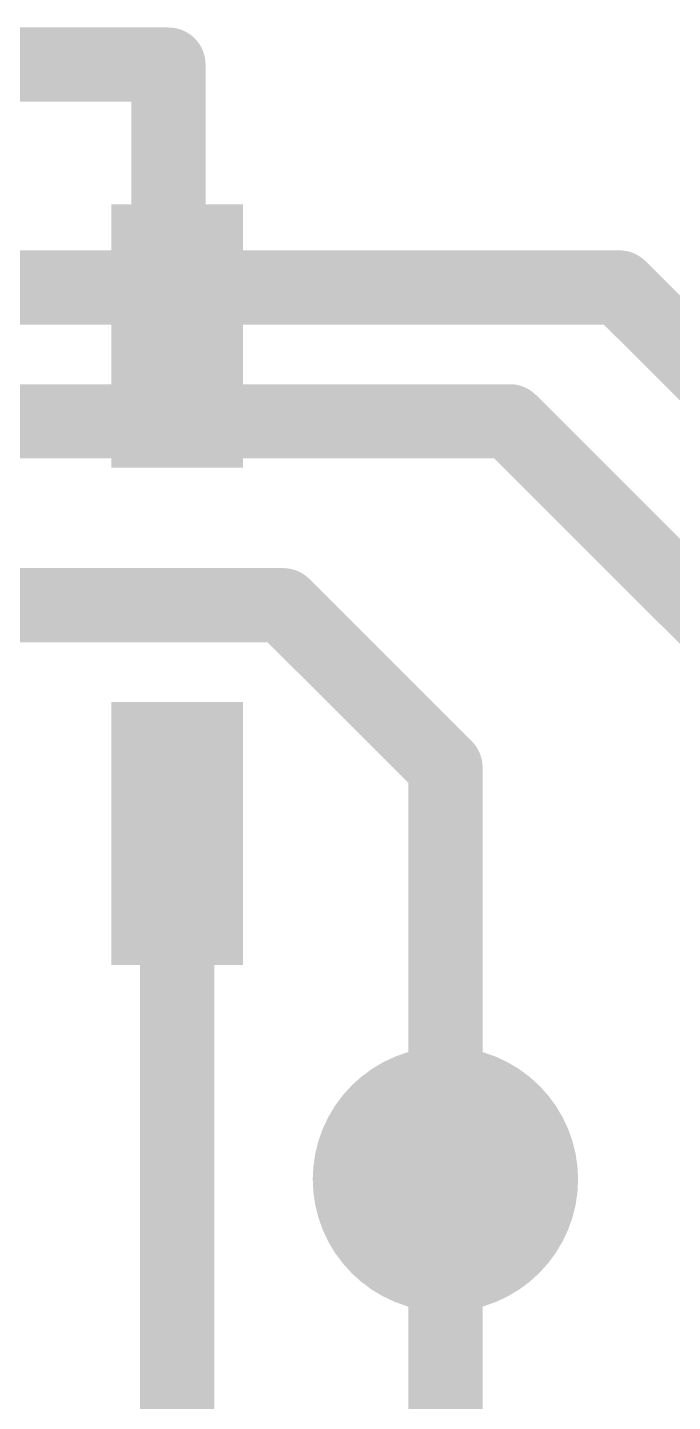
# Model space of a CAD drawing. Extents: x -7.4 to 23, y -0.1 to 23.8.
# Drawn here: x 16.791 to 18.994, y 8.385 to 13.081 of the extents above; entities that cross this region are included whole.
import ezdxf

# ---------------------------------------------------------------- set-up
doc = ezdxf.new("R2010")
doc.units = 0
for name, color, linetype in [('1', 12, 'CONTINUOUS'), ('16', 5, 'CONTINUOUS'), ('18', 110, 'CONTINUOUS')]:
    doc.layers.add(name, color=color, linetype=linetype)

# ---------------------------------------------------------------- blocks, each defined once
blk = doc.blocks.new('RECT')
blk.add_solid([(-0.5, -0.5), (0.5, -0.5), (-0.5, 0.5), (0.5, 0.5)])
blk = doc.blocks.new('ROUNDV')
at = {"const_width": 0.5}
blk.add_lwpolyline([(0, -0.25, 1), (0, 0.25, 1), (0, -0.25)], format="xyb", dxfattribs=at)

msp = doc.modelspace()

# ---------------------------------------------------------------- linework, layer by layer
at = {"layer": '1', "const_width": 0.254}
for points in [[(15.748, 12.954), (17.272, 12.954)], [(17.272, 12.056), (17.272, 12.954)], [(17.302, 12.026), (17.272, 12.056)], [(17.6638, 11.1062), (16.51, 11.1062)], [(18.2182, 10.5518), (17.6638, 11.1062)], [(18.2182, 10.5518), (18.2182, 9.144)], [(17.302, 10.326), (17.302, 6.634)]]:
    msp.add_lwpolyline(points, dxfattribs=at)
at = {"layer": '1', "const_width": 0.127}
for points in [[(17.3355, 12.954, 1), (17.2085, 12.954)], [(17.272, 12.8905, 1), (17.272, 13.0175)], [(17.3169, 12.1009, 1), (17.2271, 12.0111)], [(17.2085, 12.056, 1), (17.3355, 12.056)], [(17.2571, 11.9811, 1), (17.3469, 12.0709)], [(17.7087, 11.1511, 1), (17.6189, 11.0613)], [(17.6638, 11.0427, 1), (17.6638, 11.1697)], [(18.2817, 10.5518, 1), (18.1547, 10.5518)], [(18.1732, 10.5069, 1), (18.2631, 10.5967)], [(17.3655, 10.326, 1), (17.2385, 10.326)], [(18.1547, 9.144, 1), (18.2817, 9.144)]]:
    msp.add_lwpolyline(points, format="xyb", dxfattribs=at)
at = {"layer": '16', "const_width": 0.254}
for points in [[(18.8127, 12.192), (11.176, 12.192)], [(20.32, 10.6847), (18.8127, 12.192)], [(18.4381, 11.7348), (10.3465, 11.7348)], [(19.7104, 10.4625), (18.4381, 11.7348)], [(18.2182, 9.144), (18.2182, 6.2801)]]:
    msp.add_lwpolyline(points, dxfattribs=at)
at = {"layer": '16', "const_width": 0.127}
for points in [[(18.8576, 12.2369, 1), (18.7678, 12.1471)], [(18.8127, 12.1285, 1), (18.8127, 12.2555)], [(18.483, 11.7797, 1), (18.3932, 11.6899)], [(18.4381, 11.6713, 1), (18.4381, 11.7983)], [(18.2817, 9.144, 1), (18.1547, 9.144)]]:
    msp.add_lwpolyline(points, format="xyb", dxfattribs=at)

# ---------------------------------------------------------------- block references
at = {"layer": '1', "xscale": 0.45, "yscale": 0.9}
for p in [(17.302, 12.026), (17.302, 10.326)]:
    msp.add_blockref('RECT', p, dxfattribs=at)
at = {"layer": '18', "xscale": 0.9064, "yscale": 0.9064}
msp.add_blockref('ROUNDV', (18.2182, 9.144), dxfattribs=at)
msp.add_blockref('ROUNDV', (18.2182, 9.144), dxfattribs=at)

doc.saveas('drawing.dxf')
